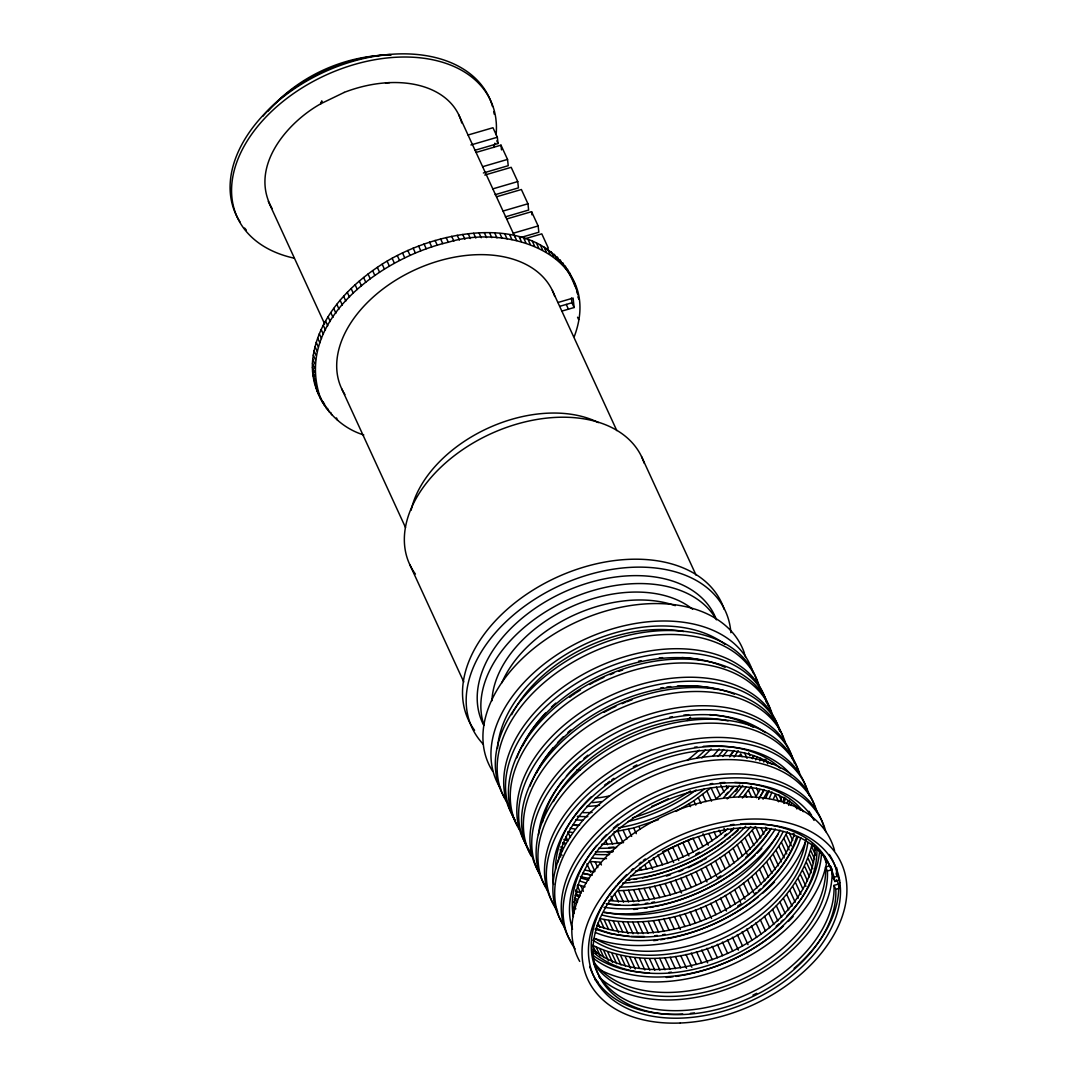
<?xml version="1.0" encoding="UTF-8"?>
<svg xmlns="http://www.w3.org/2000/svg" width="1077" height="1077" viewBox="0 0 1077 1077"><rect width="100%" height="100%" fill="white"/><g stroke="black" fill="none" stroke-linecap="round" stroke-linejoin="round"><path stroke-width="1.5" d="M363.797 434.96C331.999 425.321 309.059 392.472 312.761 359.206C317.338 320.165 346 288.649 377.34 267.365C432.362 229.159 545.541 206.515 575.212 286.765M320.704 398.759C292.769 320.811 382.133 257.403 448.315 242.258C510.431 222.831 603.995 257.107 574.283 336.562M819.597 850.211C817.941 875.614 803.819 898.46 786.573 916.433M596.604 953.805L592.673 945.256C673.071 984.674 790.208 930.811 812.139 843.883M785.577 798.084L783.908 803.482M763.781 762.072L764.683 759.366M798.03 836.519C790.976 855.771 778.24 872.505 763.31 886.358M320.636 103.85L321.821 101.157L320.636 103.85C286.105 123.182 249.029 167.81 272.077 208.521M773.542 798.717L775.319 794.651L778.604 801.786M752.54 758.666L753.873 755.96M604.224 928.482L599.633 918.506C671.415 933.921 752.729 896.508 787.449 831.754M764.266 789.872L758.679 799.242M739.01 756.471L740.734 753.819L742.04 756.66M742.376 798.03L751.261 786.318L756.512 797.72M770.93 829.088L762.045 840.8L751.584 851.988M344.223 92.42L320.677 103.796M267.971 111.2C298.437 76.184 344.64 55.008 391.072 55.048M623.489 902.109L618.238 890.692C670.123 889.589 721.428 865.746 755.489 826.544L760.739 837.946M730.758 789.441L732.495 787.57M725.359 794.961L728.106 792.214M750.642 852.89L745.809 857.319M781.013 921.899L782.912 920.095M730.718 830.555L733.679 827.93M758.396 890.746L760.375 888.996M776.14 926.314L779.115 923.689M676.1 811.425L693.857 800.83L711.035 787.785L716.286 799.201M754.29 894.166L756.35 892.456M724.498 835.631L726.612 833.975M737.758 906.04L741.218 903.791M717.349 877.984L720.863 875.83M662.543 851.638L691.649 838.62M695.769 854.196L699.431 852.23M658.478 819.651L633.666 827.957L613.917 831.956M468.105 135.002L492.97 127.732L497.345 137.237L498.045 143.524L474.742 150.336M470.932 144.964L497.345 137.237M476.128 152.422L500.98 145.153L507.536 159.409L508.236 165.696L483.385 172.966M482.684 166.679L507.536 159.409M484.771 175.053L511.185 167.325L517.741 181.582L518.441 187.883L495.137 194.695M492.876 188.852L517.741 181.582M496.524 196.781L521.389 189.512L527.945 203.768L528.645 210.055L505.342 216.867M503.08 211.038L527.945 203.768M506.728 218.954L531.58 211.684L538.137 225.941L538.85 232.228L520.204 237.68M513.285 233.211L538.137 225.941M524.687 238.852L541.785 233.857L548.341 248.114L545.231 249.029M558.007 302.489L573.112 298.073L574.108 307.524L562.14 311.024M559.946 306.272L571.927 302.772L571.429 298.046M593.925 962.178A127.853 84.558 -24.7 0 0 730.866 979.478A127.853 84.558 -24.7 0 0 825.669 869.126L825.574 867.039L830.205 865.679L832.023 869.637L827.392 870.997L827.486 873.084A127.853 84.558 -24.7 0 1 730.193 984.418A127.853 84.558 -24.7 0 1 593.723 963.201M740.666 823.838A127.853 84.558 -24.7 0 1 832.925 876.463L833.1 877.54L837.718 876.18L837.516 874.901A132.74 87.775 -24.7 0 0 829.303 854.478M833.1 877.54L834.917 881.498L839.548 880.151L836.412 873.326M616.636 885.348A127.853 84.558 -24.7 0 0 674.027 1010.684A127.853 84.558 -24.7 0 0 834.056 887.34L833.961 885.402L838.593 884.042L838.687 886.209A132.74 87.775 -24.7 0 1 799.013 963.982M834.917 881.498L834.742 880.421A127.853 84.558 -24.7 0 0 644.046 865.235A127.853 84.558 -24.7 0 0 659.447 1013.484A127.853 84.558 -24.7 0 0 835.873 891.312L835.792 889.36L840.41 888.013L836.627 879.761M651.948 902.391L654.574 901.907M645.392 903.441L648.004 903.038M662.584 934.715L665.196 934.324M654.735 935.751L657.347 935.442M608.761 847.518L613.944 847.047M638.876 904.195L632.428 904.68M668.911 972.423L671.496 972.181M385.526 82.902L389.618 82.633M644.436 936.505L631.068 936.452M594.935 871.522L590.344 861.533L600.118 862.138L601.424 864.993M619.787 904.909L606.836 903.94M649.471 972.948C629.426 972.208 608.909 967.159 592.579 955.07M629.426 936.371L610.619 933.813L595.016 929.141M572.466 832.467L567.808 831.754L570.433 837.448M592.148 875.238L582.94 873.622M562.531 843.251L565.398 844.058M577.972 884.688L585.067 886.829M562.127 855.205L559.434 854.169L560.74 857.023M575.212 895.243L579.103 896.939M573.637 907.386L575.912 908.813M808.962 811.25L811.627 815.397M323.019 401.829L324.5 403.969M318.523 394.007L324.473 405.517M569.45 272.427L574.97 284.153M574.108 283.036L576.289 287.788M567.458 269.115L569.639 273.868M575.751 287.963L577.393 291.517M565.25 265.898L567.431 270.65M576.626 291.773L578.268 295.327M562.827 262.815L565.021 267.567M577.824 296.848L578.914 299.218M560.202 259.853L562.396 264.605M557.374 257.026L559.555 261.778M554.345 254.32L556.54 259.086M551.128 251.776L553.322 256.528M547.722 249.366L549.916 254.118M571.927 302.772L574.108 307.524M496.793 140.818L498.045 143.524M832.036 869.785L830.205 865.679M577.555 317.217L578.645 319.586M641.569 456.635L696.105 575.212M544.141 247.118L546.335 251.87M540.385 245.017L542.566 249.77M825.574 867.039L827.392 870.997M833.961 885.402L835.792 889.36M566.246 304.428L568.427 309.18M795.62 806.108L796.926 808.962M813.687 845.391L815.652 849.672M536.454 243.065L538.648 247.818M811.668 846.549L815.599 855.111M532.375 241.288L534.555 246.041M810.725 850.588L814.67 859.136M552.353 290.467L616.811 430.612M528.134 239.659L530.315 244.425M765.801 759.433L767.766 763.714M809.581 854.64L813.525 863.189M523.745 238.219L525.926 242.971M778.859 794.866L781.485 800.561M808.221 858.692L812.812 868.681M519.222 236.927L521.403 241.679M793.17 833.463L794.476 836.317M806.646 862.771L811.237 872.747M514.564 235.823L516.745 240.575M789.414 833.248L792.699 840.383M804.869 866.837L809.46 876.813M458.748 114.795L514.86 236.792M748.596 752.877L749.915 755.731M786.116 834.46L791.366 845.862M802.877 870.889L807.467 880.865M509.784 234.894L511.965 239.646M744.436 752.648L747.061 758.356M783.921 838.498L789.172 849.901M800.682 874.928L805.933 886.344M504.898 234.126L507.079 238.879M756.471 788.027L758.437 792.309M781.539 842.524L786.775 853.926M798.286 878.953L802.877 888.929M499.89 233.547L502.084 238.3M778.94 846.509L784.191 857.911M795.701 882.938L800.951 894.341M494.801 233.144L496.982 237.896M748.488 790.262L751.759 797.397M765.532 827.324L766.837 830.179M776.167 850.453L781.417 861.856M792.928 886.883L798.165 898.299M489.618 232.915L491.812 237.667M745.513 794.166L746.832 797.02M761.251 828.388L763.876 834.083M773.205 854.357L778.456 865.773M789.966 890.8L795.203 902.203M484.354 232.861L486.548 237.613M770.055 858.221L775.305 869.624M786.816 894.65L792.066 906.053M479.036 232.995L481.217 237.748M752.163 830.34L757.414 841.743M766.743 862.017L771.994 873.42M783.504 898.447L788.741 909.85M473.638 233.305L475.832 238.057M726.383 785.604L727.702 788.445M748.677 834.069L753.927 845.472M763.256 865.746L768.493 877.149M780.017 902.176L785.254 913.592M468.199 233.79L470.393 238.542M720.769 784.985L724.054 792.107M745.028 837.731L750.279 849.134M759.608 869.408L764.845 880.811M776.355 905.838L781.606 917.254M462.72 234.463L464.914 239.215M716.313 787.139L720.244 795.701M741.218 841.312L747.128 854.142M755.798 872.989L761.049 884.405M772.559 909.432L777.796 920.835M457.213 235.298L459.394 240.05M737.274 844.812L742.511 856.215M751.84 876.49L757.091 887.906M768.601 912.933L773.838 924.335M451.68 236.321L453.861 241.073M706.943 791.205L711.534 801.18M723.986 828.267L725.306 831.121M733.168 848.232L738.418 859.634M747.734 879.909L753.644 892.739M764.495 916.339L769.745 927.741M702.702 794.516L705.987 801.651M719.099 830.152L721.065 834.433M728.927 851.544L734.177 862.946M743.507 883.221L748.744 894.624M760.254 919.65L765.505 931.053M446.134 237.505L448.315 242.258M698.34 797.734L700.965 803.429M714.078 831.942L716.703 837.65M724.565 854.748L729.816 866.164M739.145 886.438L745.042 899.268M755.892 922.868L761.143 934.271M440.587 238.865L442.768 243.617M693.857 800.83L695.823 805.111M708.935 833.625L712.22 840.76M720.082 857.857L725.333 869.26M734.649 889.535L740.559 902.364M751.409 925.978L756.66 937.38M435.041 240.4L437.235 245.152M689.253 803.832L690.572 806.686M703.025 833.76L708.276 845.176M715.491 860.846L720.728 872.262M730.058 892.537L735.308 903.94M746.819 928.966L752.056 940.369M429.521 242.083L431.715 246.848M698.327 836.641L702.918 846.616M710.78 863.727L716.69 876.557M725.359 895.404L730.596 906.807M742.107 931.834L748.017 944.677M424.028 243.94L426.209 248.706M692.874 837.973L698.125 849.376M705.987 866.473L711.237 877.89M720.553 898.164L726.463 910.994M737.314 934.594L742.565 945.996M418.563 245.96L420.757 250.712M687.988 840.585L693.238 852.001M701.1 869.099L706.997 881.928M715.667 900.776L720.917 912.192M732.427 937.219L738.337 950.049M413.151 248.141L415.345 252.893M683.02 843.076L688.917 855.919M696.132 871.589L701.383 883.005M710.712 903.28L715.949 914.683M727.46 939.709L732.71 951.112M407.793 250.47L409.987 255.222M677.985 845.432L683.235 856.848M691.097 873.945L696.348 885.348M705.664 905.622L711.574 918.466M722.425 942.065L727.675 953.468M402.502 252.933L404.696 257.686M672.883 847.653L678.793 860.483M685.995 876.166L691.246 887.569M700.575 907.844L705.812 919.246M717.322 944.273L722.573 955.676M397.292 255.559L399.473 260.311M667.74 849.713L673.637 862.556M680.852 878.226L686.089 889.642M695.419 909.903L700.669 921.32M712.18 946.346L717.417 957.749M392.149 258.318L394.344 263.071M663.19 853.065L667.78 863.04M675.656 880.151L681.553 892.981M690.222 911.829L695.473 923.231M706.983 948.258L712.234 959.674M387.114 261.199L389.295 265.952M657.966 854.828L662.557 864.818M670.419 881.915L675.669 893.318M684.999 913.592L690.236 925.008M701.746 950.035L707.656 962.865M382.173 264.228L384.354 268.981M638.944 826.503L640.25 829.357M653.362 857.871L657.293 866.42M665.169 883.53L670.419 894.933M679.735 915.208L684.985 926.61M696.496 951.637L701.746 963.053M377.34 267.365L379.521 272.118M633.666 827.957L636.292 833.665M648.744 860.752L652.689 869.301M659.891 884.984L665.142 896.387M674.471 916.662L680.368 929.491M691.219 953.105L696.469 964.507M372.629 270.637L374.809 275.389M628.389 829.263L631.66 836.385M644.786 864.898L646.752 869.179M654.614 886.277L659.864 897.693M669.194 917.967L674.431 929.37M685.941 954.397L691.851 967.227M368.038 274.016L370.232 278.768M623.112 830.394L627.043 838.943M640.155 867.456L641.475 870.31M649.337 887.408L654.587 898.824M663.917 919.098L669.154 930.501M680.664 955.528L686.574 968.358M363.595 277.489L365.776 282.241M617.848 831.363L623.098 842.766M644.073 888.377L649.323 899.793M658.639 920.054L663.89 931.47M675.4 956.497L680.651 967.9M359.287 281.084L361.468 285.836M613.257 833.585L617.848 843.56M638.823 889.185L644.073 900.587M653.402 920.862L658.639 932.265M670.15 957.291L675.4 968.694M609.353 837.071L612.625 844.193M633.613 889.817L638.863 901.22M648.179 921.495L653.429 932.897M664.94 957.924L670.19 969.34M355.127 284.759L357.308 289.511M605.489 840.383L607.455 844.664M628.443 890.275L633.68 901.691M643.009 921.966L648.26 933.369M659.77 958.395L665.007 969.798M351.129 288.528L353.31 293.281M623.314 890.571L628.551 901.974M637.88 922.249L643.131 933.665M654.641 958.692L659.878 970.094M347.292 292.365L349.473 297.117M632.805 922.383L638.055 933.786M649.566 958.813L654.816 970.215M343.63 296.296L345.811 301.048M614.536 893.506L618.481 902.055M627.797 922.329L633.047 933.746M644.558 958.772L649.808 970.175M340.144 300.281L342.324 305.033M595.191 861.923L597.816 867.631M610.928 896.145L612.894 900.412M622.869 922.114L628.12 933.517M639.63 958.543L644.881 969.96M336.832 304.333L339.013 309.086M618.023 921.737L622.614 931.713M634.784 958.167L639.375 968.142M333.722 308.439L335.903 313.192M586.898 863.835L590.829 872.383M613.271 921.172L618.521 932.588M630.032 957.615L635.268 969.017M330.801 312.586L332.981 317.338M608.613 920.458L613.203 930.434M625.374 956.888L630.61 968.29M328.081 316.786L330.262 321.538M565.896 836.56L567.862 840.841M604.062 919.556L608.653 929.545M620.823 955.999L625.414 965.975M325.564 321L327.758 325.752M616.394 954.936L620.985 964.925M268.281 201.345L324.662 323.921M323.262 325.254L325.442 330.006M580.759 885.604L583.384 891.312M597.95 922.989L599.916 927.27M612.086 953.724L616.677 963.7M577.245 885.644L580.516 892.779M607.913 952.337L612.503 962.313M321.175 329.508L323.356 334.26M575.832 889.817L577.137 892.658M603.874 950.803L608.465 960.778M319.304 333.789L321.485 338.541M599.983 949.106L603.928 957.655M341.772 388.905L405.517 527.528M317.648 338.057L319.829 342.809M596.254 947.248L600.185 955.811M316.207 342.338L318.402 347.09M315.009 346.592L317.19 351.344M314.026 350.819L316.221 355.572M313.286 355.033L315.467 359.785M409.933 564.927L463.77 681.97M312.761 359.206L314.955 363.959M312.478 363.339L314.672 368.092M336.482 417.916L337.586 420.299M312.424 367.419L314.619 372.171M312.613 371.444L314.794 376.196M330.639 412.397L331.729 414.766M313.017 375.402L315.211 380.154M327.462 408.25L329.104 411.804M313.663 379.292L315.844 384.045M325.039 405.154L326.681 408.721M314.538 383.102L316.719 387.855M315.642 386.831L317.823 391.584M316.961 390.466L319.155 395.219M320.286 397.44L322.481 402.192M531.58 211.684L531.93 214.821M500.98 145.153L501.505 149.878M816.837 848.03L816.931 850.116A127.853 84.558 -24.7 0 1 730.314 956.955A127.853 84.558 -24.7 0 1 593.292 952.149M500.549 788.485A139.471 92.232 -24.7 0 1 585.323 639.051A139.471 92.232 -24.7 0 1 753.2 673.031M732.818 751.881A139.471 92.232 -24.7 0 1 729.802 755.704M690.397 790.989A139.471 92.232 -24.7 0 1 632.536 817.806M579.628 825.117A139.471 92.232 -24.7 0 1 573.152 824.847M723.677 749.471A127.826 84.531 -24.7 0 1 718.009 756.431M587.813 816.608A127.826 84.531 -24.7 0 1 577.339 816.353M511.696 714.684A127.826 84.531 -24.7 0 1 512.975 712.247M513.648 711.035A127.826 84.531 -24.7 0 1 683.72 631.526M727.5 750.481A132.7 87.749 -24.7 0 1 722.627 756.512M668.198 798.824A132.7 87.749 -24.7 0 1 651.639 806.444M583.317 820.176A132.7 87.749 -24.7 0 1 575.589 819.893M497.534 748.38A132.7 87.749 -24.7 0 1 587.18 643.144A132.7 87.749 -24.7 0 1 725.077 644.396M711.143 748.932A132.7 87.749 -24.7 0 1 701.854 757.993M599.566 805.273A132.7 87.749 -24.7 0 1 586.615 806.485M705.543 749.713A127.826 84.531 -24.7 0 1 696.361 758.329M601.787 801.544A127.826 84.531 -24.7 0 1 592.377 802.621M719.086 749.013A127.826 84.531 -24.7 0 1 713.122 755.879M592.108 812.435A127.826 84.531 -24.7 0 1 582.967 812.65M699.242 750.117A127.826 84.531 -24.7 0 1 687.072 760.483M609.447 795.957A127.826 84.531 -24.7 0 1 595.244 798.192M492.526 771.051A139.471 92.232 -24.7 0 1 575.643 622.385A139.471 92.232 -24.7 0 1 744.449 653.281M744.826 654.439A139.471 92.232 -24.7 0 1 745.513 656.768M515.385 820.58A139.471 92.232 -24.7 0 1 600.01 670.688A139.471 92.232 -24.7 0 1 767.955 705.341M756.902 757.198A132.74 87.775 -24.7 0 1 755.691 759.918M739.751 785.16A132.74 87.775 -24.7 0 1 727.177 798.919M613.163 851.261A132.74 87.775 -24.7 0 1 595.379 851.84M516.893 757.723A132.74 87.775 -24.7 0 1 719.907 665.101M721.24 665.626A132.74 87.775 -24.7 0 1 725.131 667.323M728.954 786.223A127.853 84.558 -24.7 0 1 715.572 799.322M623.57 842.335A127.853 84.558 -24.7 0 1 601.572 844.341M567.996 840.625A127.853 84.558 -24.7 0 1 563.85 839.454M522.749 745.822A127.853 84.558 -24.7 0 1 524.674 741.918M525.361 740.613A127.853 84.558 -24.7 0 1 537.113 722.748M538.096 721.496A127.853 84.558 -24.7 0 1 545.554 712.974M551.424 707.091A127.853 84.558 -24.7 0 1 555.772 703.106M638.567 661.197A127.853 84.558 -24.7 0 1 641.111 660.645M659.205 657.912A127.853 84.558 -24.7 0 1 662.517 657.63M681.916 657.482A127.853 84.558 -24.7 0 1 694.167 658.828M695.648 659.084A127.853 84.558 -24.7 0 1 700.023 659.945M512.881 815.518A139.471 92.232 -24.7 0 1 599.956 665.923A139.471 92.232 -24.7 0 1 766.474 702.635M737.395 789.441A139.471 92.232 -24.7 0 1 735.578 791.407M612.813 851.934A139.471 92.232 -24.7 0 1 607.374 852.419M738.203 750.602A127.853 84.558 -24.7 0 1 734.151 757.023M704.089 789.185A127.853 84.558 -24.7 0 1 618.279 827.876M574.566 828.94A127.853 84.558 -24.7 0 1 570.083 828.253M753.079 755.798A127.853 84.558 -24.7 0 1 751.948 758.41M733.976 786.52A127.853 84.558 -24.7 0 1 723.906 797.303M616.582 847.464A127.853 84.558 -24.7 0 1 598.543 848.313M565.667 843.412A127.853 84.558 -24.7 0 1 562.975 842.537M569.625 697.344A127.853 84.558 -24.7 0 1 571.739 695.809M572.816 695.055A127.853 84.558 -24.7 0 1 574.97 693.561M576.06 692.821A127.853 84.558 -24.7 0 1 580.49 689.94M589.644 684.514A127.853 84.558 -24.7 0 1 593.158 682.603M594.342 681.983A127.853 84.558 -24.7 0 1 599.135 679.587M600.333 679.008A127.853 84.558 -24.7 0 1 603.982 677.325M610.134 674.673A127.853 84.558 -24.7 0 1 613.85 673.192M618.858 671.348A127.853 84.558 -24.7 0 1 622.641 670.056M507.011 802.365A139.471 92.232 -24.7 0 1 591.623 652.474A139.471 92.232 -24.7 0 1 759.581 687.126M734.016 750.507A127.853 84.558 -24.7 0 1 729.654 756.862M696.105 789.979A127.853 84.558 -24.7 0 1 627.878 821.589M577.326 825.521A127.853 84.558 -24.7 0 1 572.749 824.982M505.18 798.394A139.471 92.232 -24.7 0 1 590.694 648.112A139.471 92.232 -24.7 0 1 758.1 684.407M530.705 852.297A139.471 92.232 -24.7 0 1 607.845 701.692A139.471 92.232 -24.7 0 1 779.896 730.152M706.324 858.45A139.471 92.232 -24.7 0 1 703.793 859.877M702.527 860.59A139.471 92.232 -24.7 0 1 699.956 861.963M698.663 862.637A139.471 92.232 -24.7 0 1 693.44 865.262M692.134 865.895A139.471 92.232 -24.7 0 1 688.149 867.725M682.791 870.054A139.471 92.232 -24.7 0 1 678.739 871.697M670.554 874.726A139.471 92.232 -24.7 0 1 666.434 876.099M766.811 792.484A132.74 87.775 -24.7 0 1 763.041 799.201M740.289 827.432A132.74 87.775 -24.7 0 1 626.289 879.774M589.307 878.469A132.74 87.775 -24.7 0 1 580.328 876.53M530.005 786.237A132.74 87.775 -24.7 0 1 734.352 694.14M760.052 789.481A127.853 84.558 -24.7 0 1 756.323 795.943M727.715 828.671A127.853 84.558 -24.7 0 1 635.417 871.051M594.248 871.71A127.853 84.558 -24.7 0 1 585.376 870.162M536.481 773.03A127.853 84.558 -24.7 0 1 553.255 747.546M557.549 742.672A127.853 84.558 -24.7 0 1 563.325 736.762M567.929 732.454A127.853 84.558 -24.7 0 1 570.81 729.937M660.564 687.974A127.853 84.558 -24.7 0 1 663.095 687.57M666.878 687.032A127.853 84.558 -24.7 0 1 670.648 686.587M677.285 686.036A127.853 84.558 -24.7 0 1 711.695 688.149M713.136 688.459A127.853 84.558 -24.7 0 1 717.403 689.468M525.993 844.031A139.471 92.232 -24.7 0 1 613.082 694.436A139.471 92.232 -24.7 0 1 779.586 731.135M737.974 830.407A139.471 92.232 -24.7 0 1 732.71 834.971M730.543 836.748A139.471 92.232 -24.7 0 1 727.217 839.373M724.956 841.083A139.471 92.232 -24.7 0 1 665.99 871.697M664.603 872.155A139.471 92.232 -24.7 0 1 642.457 877.917M636.924 878.94A139.471 92.232 -24.7 0 1 634.165 879.384M630.032 879.963A139.471 92.232 -24.7 0 1 627.299 880.299M760.645 758.262A127.853 84.558 -24.7 0 1 759.783 760.874M746.401 786.802A127.853 84.558 -24.7 0 1 738.714 796.818M606.499 858.611A127.853 84.558 -24.7 0 1 592.269 857.992M562.49 850.897A127.853 84.558 -24.7 0 1 559.986 849.82M763.849 789.535A127.853 84.558 -24.7 0 1 758.922 798.622M733.343 829.263A127.853 84.558 -24.7 0 1 630.947 875.843M591.583 874.968A127.853 84.558 -24.7 0 1 582.926 873.097M603.928 712.382A127.853 84.558 -24.7 0 1 611.036 708.693M612.248 708.101A127.853 84.558 -24.7 0 1 615.882 706.391M622.008 703.698A127.853 84.558 -24.7 0 1 625.724 702.191M626.962 701.706A127.853 84.558 -24.7 0 1 631.97 699.862M519.437 829.775A139.471 92.232 -24.7 0 1 606.513 680.179A139.471 92.232 -24.7 0 1 773.03 716.878M742.767 785.375A127.853 84.558 -24.7 0 1 733.693 796.509M609.569 854.532A127.853 84.558 -24.7 0 1 595.11 854.398M563.258 847.936A127.853 84.558 -24.7 0 1 560.673 846.939M517.606 825.817A139.471 92.232 -24.7 0 1 604.695 676.221A139.471 92.232 -24.7 0 1 771.213 712.92M540.923 876.503A139.471 92.232 -24.7 0 1 628.012 726.908A139.471 92.232 -24.7 0 1 794.53 763.606M778.267 834.123A139.471 92.232 -24.7 0 1 604.17 912.582M787.785 800.682A132.74 87.775 -24.7 0 1 787.045 803.388M775.332 829.048A132.74 87.775 -24.7 0 1 603.955 907.251M577.03 899.201A132.74 87.775 -24.7 0 1 574.526 897.989M538.473 834.877A132.74 87.775 -24.7 0 1 628.914 731.391A132.74 87.775 -24.7 0 1 765.316 732.629M781.417 797.142A127.853 84.558 -24.7 0 1 780.313 801.032M766.945 828.307A127.853 84.558 -24.7 0 1 608.868 900.426M580.907 893.129A127.853 84.558 -24.7 0 1 576.007 890.854M542.431 822.384A127.853 84.558 -24.7 0 1 563.338 779.761M566.367 776.059A127.853 84.558 -24.7 0 1 571.779 769.988M572.924 768.803A127.853 84.558 -24.7 0 1 580.113 761.816M583.922 758.45A127.853 84.558 -24.7 0 1 587.867 755.165M669.881 717.174A127.853 84.558 -24.7 0 1 672.425 716.703M683.76 715.101A127.853 84.558 -24.7 0 1 688.741 714.657M709.703 714.616A127.853 84.558 -24.7 0 1 753.375 727.312M539.792 873.635A139.471 92.232 -24.7 0 1 625.306 723.354A139.471 92.232 -24.7 0 1 792.712 759.648M761.802 848.434A139.471 92.232 -24.7 0 1 757.091 853.28M755.139 855.178A139.471 92.232 -24.7 0 1 749.013 860.765M747.963 861.667A139.471 92.232 -24.7 0 1 661.116 905.245M659.73 905.555A139.471 92.232 -24.7 0 1 655.57 906.43M654.183 906.699A139.471 92.232 -24.7 0 1 650.037 907.453M647.277 907.898A139.471 92.232 -24.7 0 1 644.517 908.288M637.678 909.096A139.471 92.232 -24.7 0 1 633.599 909.446M771.953 791.999A127.853 84.558 -24.7 0 1 769.207 798.528M750.777 826.557A127.853 84.558 -24.7 0 1 619.625 887.125M586.265 883.019A127.853 84.558 -24.7 0 1 579.493 880.892M784.137 797.209A127.853 84.558 -24.7 0 1 783.235 801.086M771.253 828.415A127.853 84.558 -24.7 0 1 606.176 903.738M580.247 895.983A127.853 84.558 -24.7 0 1 576.639 894.206M553.403 801.598A127.853 84.558 -24.7 0 1 728.079 720.917M531.244 856.053A139.471 92.232 -24.7 0 1 618.75 709.097A139.471 92.232 -24.7 0 1 785.052 741.663M769.099 790.653A127.853 84.558 -24.7 0 1 765.464 798.474M745.701 826.234A127.853 84.558 -24.7 0 1 622.681 883.046M588.675 880.124A127.853 84.558 -24.7 0 1 581.701 878.253M531.419 855.421A139.471 92.232 -24.7 0 1 614.267 706.35A139.471 92.232 -24.7 0 1 783.221 737.705M557.63 911.425A139.471 92.232 -24.7 0 1 639.926 759.797A139.471 92.232 -24.7 0 1 809.096 795.284M805.986 840.329A139.471 92.232 -24.7 0 1 595.514 938.727M800.776 837.771A132.74 87.775 -24.7 0 1 595.5 932.574M553.672 884.446A132.74 87.775 -24.7 0 1 641.798 763.835A132.74 87.775 -24.7 0 1 791.016 774.821M794.463 834.015A127.853 84.558 -24.7 0 1 596.739 925.345M555.544 869.274A127.853 84.558 -24.7 0 1 591.017 796.953M604.466 785.241A127.853 84.558 -24.7 0 1 606.513 783.652M607.563 782.871A127.853 84.558 -24.7 0 1 609.663 781.323M611.79 779.802A127.853 84.558 -24.7 0 1 613.957 778.308M633.33 766.73A127.853 84.558 -24.7 0 1 636.911 764.926M694.571 747.223A127.853 84.558 -24.7 0 1 697.075 746.926M703.321 746.334A127.853 84.558 -24.7 0 1 780.071 768.076M556.567 908.53A139.471 92.232 -24.7 0 1 633.707 757.925A139.471 92.232 -24.7 0 1 805.758 786.385M806.175 787.61A139.471 92.232 -24.7 0 1 806.929 790.087M774.525 882.063A139.471 92.232 -24.7 0 1 762.529 893.358M758.221 896.939A139.471 92.232 -24.7 0 1 744.476 907.063M743.278 907.857A139.471 92.232 -24.7 0 1 667.377 938.646M664.603 939.131A139.471 92.232 -24.7 0 1 660.47 939.777M657.724 940.154A139.471 92.232 -24.7 0 1 653.618 940.638M791.487 802.998A127.853 84.558 -24.7 0 1 791.191 805.542M783.167 831.511A127.853 84.558 -24.7 0 1 602.231 915.073M576.101 903.67A127.853 84.558 -24.7 0 1 572.977 901.476M796.697 836.681A127.853 84.558 -24.7 0 1 596.039 928.226M558.142 861.883A127.853 84.558 -24.7 0 1 643.965 766.393A127.853 84.558 -24.7 0 1 771.967 764.32M547.803 891.069A139.471 92.232 -24.7 0 1 630.664 741.986A139.471 92.232 -24.7 0 1 799.619 773.353M789.522 800.305A127.853 84.558 -24.7 0 1 788.754 805.421M780.044 830.165A127.853 84.558 -24.7 0 1 604.682 912.138M577.568 901.786A127.853 84.558 -24.7 0 1 574.283 899.712M545.299 886.008A139.471 92.232 -24.7 0 1 632.387 736.412A139.471 92.232 -24.7 0 1 798.892 773.111M575.145 948.918A139.471 92.232 -24.7 0 1 655.799 796.643A139.471 92.232 -24.7 0 1 825.857 831.727M826.355 863.996A139.471 92.232 -24.7 0 1 735.254 963.134A139.471 92.232 -24.7 0 1 600.01 969.812M821.509 852.863A132.74 87.775 -24.7 0 1 733.329 959.109A132.74 87.775 -24.7 0 1 594.396 959.028M572.533 929.276A132.74 87.775 -24.7 0 1 660.241 799.497A132.74 87.775 -24.7 0 1 814.077 820.405M815.114 847.397A127.853 84.558 -24.7 0 1 729.317 952.62A127.853 84.558 -24.7 0 1 593.346 949.82M573.422 916.594A127.853 84.558 -24.7 0 1 596.671 845.405M601.989 839.306A127.853 84.558 -24.7 0 1 606.58 834.554M613.325 828.24A127.853 84.558 -24.7 0 1 618.198 824.093M710.066 783.827A127.853 84.558 -24.7 0 1 712.584 783.504M720.069 782.764A127.853 84.558 -24.7 0 1 725.009 782.481M734.716 782.414A127.853 84.558 -24.7 0 1 803.334 811.695M571.12 941.756A139.471 92.232 -24.7 0 1 653.981 792.685A139.471 92.232 -24.7 0 1 822.936 824.04M823.326 825.278A139.471 92.232 -24.7 0 1 824.04 827.769M793.13 916.54A139.471 92.232 -24.7 0 1 788.418 921.387M783.45 926.112A139.471 92.232 -24.7 0 1 767.107 939.4M765.949 940.234A139.471 92.232 -24.7 0 1 693.83 973.029M692.444 973.352A139.471 92.232 -24.7 0 1 682.751 975.331M681.364 975.56A139.471 92.232 -24.7 0 1 675.858 976.408M673.112 976.758A139.471 92.232 -24.7 0 1 666.286 977.458M573.327 944.96A139.471 92.232 -24.7 0 1 571.833 942.833M807.763 843.251A127.853 84.558 -24.7 0 1 721.132 939.104A127.853 84.558 -24.7 0 1 592.862 940.113M574.283 913.35A127.853 84.558 -24.7 0 1 660.726 802.823A127.853 84.558 -24.7 0 1 800.399 810.187M564.563 927.499A139.471 92.232 -24.7 0 1 649.189 777.607A139.471 92.232 -24.7 0 1 817.133 812.26M805.946 839.293A127.853 84.558 -24.7 0 1 721.738 934.028A127.853 84.558 -24.7 0 1 594.329 938.215M562.746 923.541A139.471 92.232 -24.7 0 1 645.594 774.457A139.471 92.232 -24.7 0 1 814.549 805.825M832.131 871.939A132.74 87.775 -24.7 0 1 741.366 983.247A132.74 87.775 -24.7 0 1 599.027 977.001M824.915 856.417A127.853 84.558 -24.7 0 1 826.355 862.206L826.557 863.404L824.538 858.234A127.853 84.558 -24.7 0 0 824.026 855.905M617.686 884.123A127.853 84.558 -24.7 0 1 626.706 874.578M631.324 870.27A127.853 84.558 -24.7 0 1 633.222 868.587M639.146 863.66A127.853 84.558 -24.7 0 1 641.192 862.058M643.265 860.483A127.853 84.558 -24.7 0 1 645.365 858.934M730.273 824.847A127.853 84.558 -24.7 0 1 734.029 824.403M579.695 961.398A139.471 92.232 -24.7 0 1 669.867 813.243A139.471 92.232 -24.7 0 1 834.594 850.736M836.708 867.766A139.471 92.232 -24.7 0 1 836.371 874.632M598.004 982.049A139.471 92.232 -24.7 0 1 594.787 979.505M798.057 964.871A132.74 87.775 -24.7 0 1 794.099 968.371M756.7 993.29A132.74 87.775 -24.7 0 1 752.958 995.148M694.355 1012.905A132.74 87.775 -24.7 0 1 690.438 1013.363M682.697 1014.009A132.74 87.775 -24.7 0 1 665.128 1013.995M663.499 1013.888A132.74 87.775 -24.7 0 1 590.923 969.96M590.479 968.815A132.74 87.775 -24.7 0 1 589.658 966.5M344.223 92.38A104.604 69.184 -24.7 0 1 461.737 122.966M262.882 116.235A127.853 84.558 -24.7 0 1 390.211 54.564M294.304 258.197A139.485 92.245 -24.7 0 1 294.088 93.147A139.485 92.245 -24.7 0 1 495.851 118.618L496.255 122.59A139.485 92.245 -24.7 0 1 496.093 134.813M494.841 143.201A139.485 92.245 -24.7 0 1 493.858 147.441M239.956 221.754A139.485 92.245 -24.7 0 1 324.581 71.849A139.485 92.245 -24.7 0 1 492.526 106.502M493.751 111.564A139.485 92.245 -24.7 0 1 494.195 114.149M246.31 230.034A139.485 92.245 -24.7 0 1 244.573 228.041M474.594 730.314A139.471 92.232 -24.7 0 1 552.609 579.278A139.471 92.232 -24.7 0 1 724.202 609.38M483.29 744.274A139.471 92.232 -24.7 0 1 561.548 584.73A139.471 92.232 -24.7 0 1 730.879 632.697M690.384 717.497A139.471 92.232 -24.7 0 1 688.365 719.369M579.386 769.853A139.471 92.232 -24.7 0 1 576.653 770.19M412.76 570.11A127.853 84.544 -24.7 0 1 490.143 434.085A127.853 84.544 -24.7 0 1 644.208 463.218M415.412 574.054A127.853 84.544 -24.7 0 1 413.38 571.12M483.856 725.454A127.853 84.544 -24.7 0 1 563.002 592.512A127.853 84.544 -24.7 0 1 715.855 618.292M689.267 718.332A116.235 76.871 -24.7 0 1 687.22 720.513M580.422 769.826A116.235 76.871 -24.7 0 1 577.434 769.988M501.761 682.899A116.235 76.871 -24.7 0 1 675.279 605.651M491.933 700.79A116.235 76.871 -24.7 0 1 570.622 607.065A116.235 76.871 -24.7 0 1 692.605 609.219M690.545 717.322A127.853 84.544 -24.7 0 1 688.19 719.665M483.802 724.686A127.853 84.544 -24.7 0 1 568.279 599.687A127.853 84.544 -24.7 0 1 716.447 619.827M411.145 510.175A116.235 76.871 -24.7 0 1 486.817 428.727A116.235 76.871 -24.7 0 1 598.435 422.615M344.909 394.545A116.235 76.871 -24.7 0 1 413.958 270.314A116.235 76.871 -24.7 0 1 554.749 296.444M839.952 882.575L839.333 878.872A132.74 87.775 -24.7 0 0 641.353 863.108A132.74 87.775 -24.7 0 0 657.347 1017.011A132.74 87.775 -24.7 0 0 840.504 890.167L839.952 882.575M680.314 1023.015A139.471 92.232 -24.7 0 0 842.376 865.558A139.471 92.232 -24.7 0 0 620.729 874.672A139.471 92.232 -24.7 0 0 680.314 1023.015"/></g></svg>
